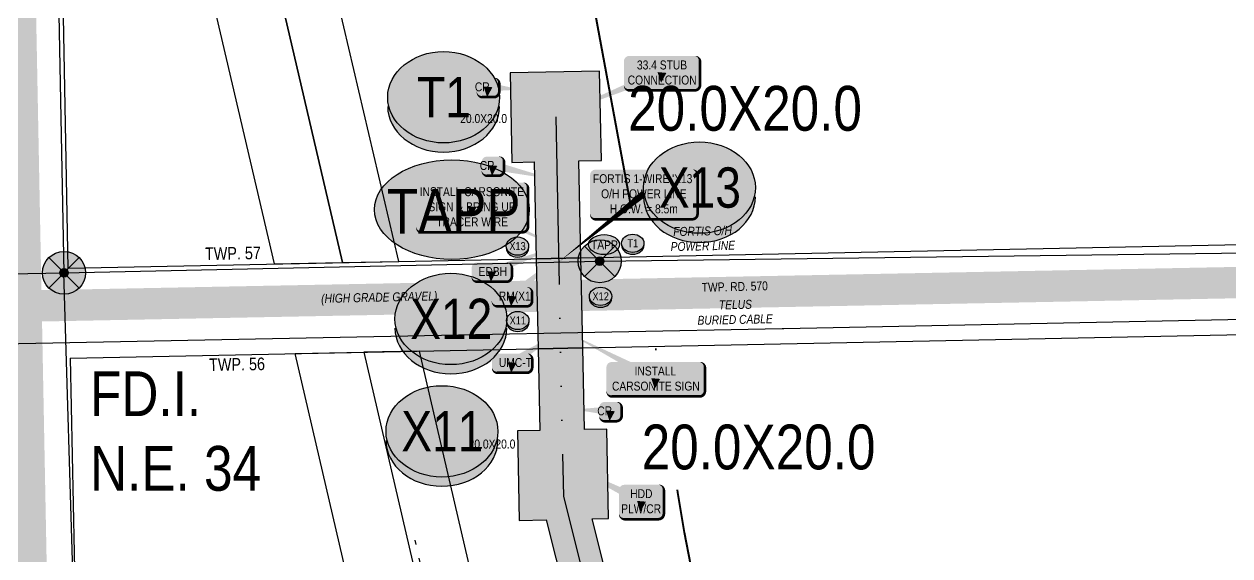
# Model space of a CAD drawing. Extents: x 88833 to 97610, y 5963373 to 5974710.
# Drawn here: x 90643 to 90912.3, y 5969816.1 to 5969934.9 of the extents above; entities that cross this region are included whole.
import ezdxf
from ezdxf.enums import TextEntityAlignment as Align

# ---------------------------------------------------------------- set-up
doc = ezdxf.new("R2010")
doc.units = 0
doc.header["$LTSCALE"] = 5
doc.header["$PDSIZE"] = 5
for name, pattern in [('COOP2', [10, 5, -1, 0, -1, 0, -1, 0, -1, 0, -1]), ('DASHDOT', [25.4, 12.7, -6.35, 0, -6.35]), ('UG_PIPE', [1.875, 1.25, -0.625])]:
    doc.linetypes.add(name, pattern=pattern)
doc.layers.get('Defpoints').update_dxf_attribs({"color": 9})
for name, color, linetype in [('AS-PIPE-UG', 44, 'UG_PIPE'), ('AS-POWER', 104, 'foc-POWER'), ('AS-POWER-EXISTING-PP', 72, 'Continuous'), ('AS-POWER-EXISTING-PP-1000', 72, 'Continuous'), ('AS-POWER-T-1000', 104, 'Continuous'), ('AS-ROADS', 254, 'Continuous'), ('AS-TELEPHONE', 224, 'foc-TEL'), ('AS-TELEPHONE-T-1000', 224, 'Continuous'), ('CG-NOTES', 7, 'Continuous'), ('CG-NOTES-1000', 7, 'Continuous'), ('D-TXT-1000', 6, 'Continuous'), ('F-RW', 190, 'Continuous'), ('L-MON', 1, 'Continuous'), ('L-ROAD-T-1000', 7, 'Continuous'), ('L-SEC', 7, 'Continuous'), ('P-APEX RECON PAY ITEMS-1000', 240, 'Continuous'), ('P-APEX RECON-10m BUFFER', 51, 'COOP2'), ('P-APEX RECON-URBAN', 30, 'COOP2'), ('P-APEX RECON-WORK AREA', 104, 'Continuous'), ('P-CROSSINGS', 250, 'Continuous'), ('P-CROSSINGS-1000', 250, 'Continuous')]:
    doc.layers.add(name, color=color, linetype=linetype)
for name, color, linetype, lineweight in [('AS-RECON EXISTING', 151, 'DASHDOT', 40), ('F-RW-T', 190, 'Continuous', 9), ('P-APEX RECON-TWS-T', 104, 'Continuous', 9), ('P-APEX RECON-TWS-T-1000', 104, 'Continuous', 9), ('T-TEXT-1000', 48, 'Continuous', 18)]:
    doc.layers.add(name, color=color, linetype=linetype, lineweight=lineweight)
doc.layers.add('P-APEX RECON-TO BE DRILLED-H', color=7, linetype='Continuous', true_color=0xffafe1)
doc.styles.add('100L', font='ARIALN.TTF', dxfattribs={"height": 10})
doc.styles.add('175L', font='ARIALN.TTF', dxfattribs={"height": 2})
doc.styles.add('80', font='ARIALN.TTF', dxfattribs={"height": 10})
doc.styles.add('80CG', font='ARIALN.TTF', dxfattribs={"height": 10})
doc.styles.add('80L', font='ARIALN.TTF', dxfattribs={"height": 10})
doc.styles.add('80LS', font='ARIALNI.TTF', dxfattribs={"height": 10})
doc.styles.add('Crossing', font='ARIALN.TTF', dxfattribs={"height": 10})
doc.styles.add('foc-LtypeFont', font='ARIALN.TTF', dxfattribs={"height": 7.349999999999999})
doc.linetypes.add('foc-POWER', pattern='A,6,-1,["P",foc-LtypeFont,S=0.2,R=0,X=-0.625,Y=-0.75],-1.239999999999999,4', length=12.24)
doc.linetypes.add('foc-TEL', pattern='A,2,-1,["T",foc-LtypeFont,S=0.2,R=0,X=-0.425,Y=-0.75],-1.239999999999999,8', length=12.24)
doc.dimstyles.new('Compass 5 000', dxfattribs={"dimscale": 5, "dimtxt": 9, "dimasz": 2, "dimexe": 0.2, "dimexo": 0.0625, "dimgap": 0.5, "dimtad": 0, "dimtih": 1, "dimtoh": 1, "dimzin": 0, "dimdsep": 46, "dimtxsty": '80CG', "dimcen": 0.1, "dimse1": 1, "dimse2": 1, "dimclrd": 256, "dimclrt": 256, "dimaunit": 1, "dimadec": 4, "dimazin": 0, "dimtfac": 0.06, "dimtofl": 0, "dimtmove": 0, "dimatfit": 1, "dimfxl": 0.2, "dimtolj": 1, "dimtzin": 0, "dimlwd": -1, "dimarcsym": 0})

# ---------------------------------------------------------------- blocks, each defined once
blk = doc.blocks.new('*D511')
at = {"layer": 'Defpoints', "color": 0, "transparency": 16777216}
for p in [(90697.43560971762, 5969953.186720018), (90706.11876039323, 5969915.820513055), (90691.48911580443, 5969912.420879573)]:
    blk.add_point(p, dxfattribs=at)
at = {"layer": 'F-RW-T', "transparency": 16777216}
for p, q in [((90707.17607315886, 5969955.450206697), (90743.89847585466, 5969963.983750283)), ((90673.06550168735, 5969947.523599857), (90663.32503824588, 5969945.260113178))]:
    blk.add_line(p, q, dxfattribs=at)
for points in [[(90706.798825379, 5969957.073617271), (90707.55332093872, 5969953.826796124), (90697.43560971762, 5969953.186720018)], [(90672.68825390749, 5969949.147010431), (90673.44274946721, 5969945.900189283), (90682.80596512882, 5969949.787086536)]]:
    blk.add_solid(points, dxfattribs=at)
at = {"layer": 'F-RW-T', "transparency": 16777216, "insert": (90787.32958090259, 5969963.983750284), "char_height": 10, "attachment_point": 5, "style": '80CG', "bg_fill": 3, "box_fill_scale": 1.1, "bg_fill_color": 256, "bg_fill_true_color": 13158600, "bg_fill_transparency": 0}
blk.add_mtext('\\A1;BENCH CREEK\\P15.00 P/L R/W\\PPLAN 912 2517', dxfattribs=at)
blk = doc.blocks.new('POWERPOLE')
h = blk.add_hatch(color=255)
edge = h.paths.add_edge_path()
edge.add_arc((0, 0), 0.9600000000000002, 0, 360)
at = {"linetype": 'Continuous'}
for p, q in [((0.678822509938982, -0.678822509938982), (-0.678822509938982, 0.678822509938982)), ((-0.678822509938982, -0.678822509938982), (0.678822509938982, 0.678822509938982))]:
    blk.add_line(p, q, dxfattribs=at)
blk.add_circle((0, 0), 0.9600000000000002, dxfattribs=at)
blk = doc.blocks.new('*U598')
at = {"true_color": 0xffffa8}
h = blk.add_hatch(color=51, dxfattribs=at)
edge = h.paths.add_edge_path()
edge.add_line((-6.499999999999975, -11.5), (6.499999999999975, -11.5))
edge.add_arc((6.499999999999982, -5.499999999999993), 6.000000000000007, 269.9999999999999, 359.9999999999999)
edge.add_line((12.49999999999999, -5.5), (12.49999999999999, 4))
edge.add_arc((6.499999999999982, 3.999999999999993), 6.000000000000007, 6.361109362927026e-14, 90.00000000000007)
edge.add_line((6.499999999999975, 10), (-6.499999999999975, 10))
edge.add_arc((-6.499999999999982, 3.999999999999993), 6.000000000000007, 89.99999999999993, 179.9999999999999)
edge.add_line((-12.49999999999999, 4), (-12.49999999999999, -5.5))
edge.add_arc((-6.499999999999982, -5.499999999999993), 6.000000000000007, 180, 270.0000000000001)
at = {"color": 240, "flags": 128}
blk.add_lwpolyline([(-6.499999999999975, -11.5, 3, 3, 0), (6.499999999999975, -11.5, 3, 3, 0.4142135623730951), (12.49999999999999, -5.5, 3, 3, 0), (12.49999999999999, 4, 3, 0, 0.4142135623730951), (6.499999999999975, 10, 0, 0, 0), (-6.499999999999975, 10, 0, 0, 0.4142135623730951), (-12.49999999999999, 4, 0, 0, 0), (-12.49999999999999, -5.5, 0, 3, 0.4142135623730951)], format="xyseb", close=True, dxfattribs=at)
for points in [[(-0.9975861934179426, -11.43768851242966, 0, 10, 0), (0, 0, 5, 5, 0)], [(35.71326005145442, -3.062528323267007, 0, 9.999999999999998, 0), (0, 0, 4.999999999999999, 4.999999999999999, 0)]]:
    blk.add_lwpolyline(points, format="xyseb", dxfattribs=at)
at = {"color": 4, "style": '80'}
blk.add_attdef('OTHER_001', (-14.69645293315144, -5.003410641200546), '', height=10, dxfattribs=at)
blk = doc.blocks.new('*U599')
at = {"true_color": 0xffffa8}
h = blk.add_hatch(color=51, dxfattribs=at)
edge = h.paths.add_edge_path()
edge.add_line((-36.49999999999997, -20), (36.49999999999997, -20))
edge.add_arc((36.49999999999999, -13.99999999999999), 6.000000000000011, 269.9999999999998, 359.9999999999999)
edge.add_line((42.49999999999999, -14), (42.49999999999999, 12.5))
edge.add_arc((36.49999999999999, 12.49999999999999), 6.000000000000007, 1.017777498068324e-13, 90.00000000000014)
edge.add_line((36.49999999999997, 18.5), (-36.49999999999997, 18.5))
edge.add_arc((-36.49999999999999, 12.49999999999999), 6.000000000000011, 89.99999999999987, 179.9999999999999)
edge.add_line((-42.49999999999999, 12.5), (-42.49999999999999, -14))
edge.add_arc((-36.49999999999999, -13.99999999999999), 6.000000000000007, 180.0000000000001, 270.0000000000001)
at = {"color": 240, "flags": 128}
blk.add_lwpolyline([(-36.49999999999997, -20, 3, 3, 0), (36.49999999999997, -20, 3, 3, 0.4142135623730951), (42.49999999999999, -14, 3, 3, 0), (42.49999999999999, 12.5, 3, 0, 0.4142135623730951), (36.49999999999997, 18.5, 0, 0, 0), (-36.49999999999997, 18.5, 0, 0, 0.4142135623730951), (-42.49999999999999, 12.5, 0, 0, 0), (-42.49999999999999, -14, 0, 3, 0.4142135623730951)], format="xyseb", close=True, dxfattribs=at)
for points in [[(-118.3270135156918, -48.30464792196773, 0, 9.999999999999993, 0), (0, 0, 4.999999999999996, 4.999999999999996, 0)], [(-0.9975861934179426, -11.43768851242966, 0, 10, 0), (0, 0, 5, 5, 0)]]:
    blk.add_lwpolyline(points, format="xyseb", dxfattribs=at)
at = {"color": 4, "style": '80'}
blk.add_attdef('OTHER_001', (-14.69645293315144, -5.003410641200546), '', height=10, dxfattribs=at)
blk = doc.blocks.new('*U1303')
at = {"true_color": 0xffffa8}
h = blk.add_hatch(color=51, dxfattribs=at)
edge = h.paths.add_edge_path()
edge.add_line((-56.49999999999997, -28.5), (56.49999999999997, -28.5))
edge.add_arc((56.49999999999999, -22.49999999999999), 6.000000000000011, 269.9999999999998, 359.9999999999999)
edge.add_line((62.49999999999999, -22.5), (62.49999999999999, 21))
edge.add_arc((56.49999999999999, 20.99999999999999), 6.000000000000007, 1.017777498068324e-13, 90.00000000000014)
edge.add_line((56.49999999999997, 27), (-56.49999999999997, 27))
edge.add_arc((-56.49999999999999, 20.99999999999999), 6.000000000000011, 89.99999999999987, 179.9999999999999)
edge.add_line((-62.49999999999999, 21), (-62.49999999999999, -22.5))
edge.add_arc((-56.49999999999999, -22.49999999999999), 6.000000000000007, 180.0000000000001, 270.0000000000001)
at = {"color": 240, "flags": 128}
blk.add_lwpolyline([(-56.49999999999997, -28.5, 3, 3, 0), (56.49999999999997, -28.5, 3, 3, 0.4142135623730951), (62.49999999999999, -22.5, 3, 3, 0), (62.49999999999999, 21, 3, 0, 0.4142135623730951), (56.49999999999997, 27, 0, 0, 0), (-56.49999999999997, 27, 0, 0, 0.4142135623730951), (-62.49999999999999, 21, 0, 0, 0), (-62.49999999999999, -22.5, 0, 3, 0.4142135623730951)], format="xyseb", close=True, dxfattribs=at)
for points in [[(-0.9975861934179426, -11.43768851242966, 0, 10, 0), (0, 0, 5, 5, 0)], [(95.1626108020478, -44.26044374343831, 0, 9.999999999999995, 0), (0, 0, 4.999999999999997, 4.999999999999997, 0)]]:
    blk.add_lwpolyline(points, format="xyseb", dxfattribs=at)
at = {"color": 4, "style": '80'}
blk.add_attdef('OTHER_001', (-14.69645293315144, -5.003410641200546), '', height=10, dxfattribs=at)
blk = doc.blocks.new('TAPP_Access_Point')
h = blk.add_hatch(color=255)
h.dxf.hatch_style = 1
edge = h.paths.add_edge_path()
edge.add_ellipse((-0.3951519758265931, 0.3492528635715644), major_axis=(-17.30533953341364, 0), ratio=0.6432188296777427, start_angle=0, end_angle=360)
at = {"color": 170}
blk.add_ellipse((-0.3951519758265931, 0.3492528635715644), major_axis=(-17.30533953341364, 0), ratio=0.6432188296777427, dxfattribs=at)
at = {"color": 170, "style": '175L'}
blk.add_text('TAPP', height=10, dxfattribs=at).set_placement((0, 0), align=Align.MIDDLE_CENTER)
blk = doc.blocks.new('*U601')
at = {"true_color": 0xffffa8}
h = blk.add_hatch(color=51, dxfattribs=at)
edge = h.paths.add_edge_path()
edge.add_line((-48.99999999999997, -20), (48.99999999999997, -20))
edge.add_arc((48.99999999999999, -13.99999999999999), 6.000000000000011, 269.9999999999998, 359.9999999999999)
edge.add_line((54.99999999999999, -14), (54.99999999999999, 12.5))
edge.add_arc((48.99999999999999, 12.49999999999999), 6.000000000000007, 1.017777498068324e-13, 90.00000000000014)
edge.add_line((48.99999999999997, 18.5), (-48.99999999999997, 18.5))
edge.add_arc((-48.99999999999999, 12.49999999999999), 6.000000000000011, 89.99999999999987, 179.9999999999999)
edge.add_line((-54.99999999999999, 12.5), (-54.99999999999999, -14))
edge.add_arc((-48.99999999999999, -13.99999999999999), 6.000000000000007, 180.0000000000001, 270.0000000000001)
at = {"color": 240, "flags": 128}
for points in [[(-97.65573769576551, 50.89962904979193, 0, 9.999999999999993, 0), (0, 0, 4.999999999999996, 4.999999999999996, 0)], [(-0.9975861934179426, -11.43768851242966, 0, 10, 0), (0, 0, 5, 5, 0)]]:
    blk.add_lwpolyline(points, format="xyseb", dxfattribs=at)
blk.add_lwpolyline([(-48.99999999999997, -20, 3, 3, 0), (48.99999999999997, -20, 3, 3, 0.4142135623730951), (54.99999999999999, -14, 3, 3, 0), (54.99999999999999, 12.5, 3, 0, 0.4142135623730951), (48.99999999999997, 18.5, 0, 0, 0), (-48.99999999999997, 18.5, 0, 0, 0.4142135623730951), (-54.99999999999999, 12.5, 0, 0, 0), (-54.99999999999999, -14, 0, 3, 0.4142135623730951)], format="xyseb", close=True, dxfattribs=at)
at = {"color": 4, "style": '80'}
blk.add_attdef('OTHER_001', (-14.69645293315144, -5.003410641200546), '', height=10, dxfattribs=at)
blk = doc.blocks.new('*U602')
at = {"true_color": 0xffffa8}
h = blk.add_hatch(color=51, dxfattribs=at)
edge = h.paths.add_edge_path()
edge.add_line((-16.49999999999997, -11.5), (16.49999999999997, -11.5))
edge.add_arc((16.49999999999998, -5.499999999999993), 6.000000000000007, 269.9999999999999, 359.9999999999999)
edge.add_line((22.49999999999999, -5.5), (22.49999999999999, 4))
edge.add_arc((16.49999999999998, 3.999999999999993), 6.000000000000007, 6.361109362927026e-14, 90.00000000000007)
edge.add_line((16.49999999999997, 10), (-16.49999999999997, 10))
edge.add_arc((-16.49999999999998, 3.999999999999993), 6.000000000000007, 89.99999999999993, 179.9999999999999)
edge.add_line((-22.49999999999999, 4), (-22.49999999999999, -5.5))
edge.add_arc((-16.49999999999998, -5.499999999999993), 6.000000000000007, 180, 270.0000000000001)
at = {"color": 240, "flags": 128}
for points in [[(53.16651356949549, 33.52989710807322, 0, 9.999999999999996, 0), (0, 0, 4.999999999999998, 4.999999999999998, 0)], [(-0.9975861934179426, -11.43768851242966, 0, 10, 0), (0, 0, 5, 5, 0)]]:
    blk.add_lwpolyline(points, format="xyseb", dxfattribs=at)
blk.add_lwpolyline([(-16.49999999999997, -11.5, 3, 3, 0), (16.49999999999997, -11.5, 3, 3, 0.4142135623730951), (22.49999999999999, -5.5, 3, 3, 0), (22.49999999999999, 4, 3, 0, 0.4142135623730951), (16.49999999999997, 10, 0, 0, 0), (-16.49999999999997, 10, 0, 0, 0.4142135623730951), (-22.49999999999999, 4, 0, 0, 0), (-22.49999999999999, -5.5, 0, 3, 0.4142135623730951)], format="xyseb", close=True, dxfattribs=at)
at = {"color": 4, "style": '80'}
blk.add_attdef('OTHER_001', (-14.69645293315144, -5.003410641200546), '', height=10, dxfattribs=at)
blk = doc.blocks.new('*U603')
at = {"true_color": 0xffffa8}
h = blk.add_hatch(color=51, dxfattribs=at)
edge = h.paths.add_edge_path()
edge.add_line((-16.49999999999997, -11.5), (16.49999999999997, -11.5))
edge.add_arc((16.49999999999998, -5.499999999999993), 6.000000000000007, 269.9999999999999, 359.9999999999999)
edge.add_line((22.49999999999999, -5.5), (22.49999999999999, 4))
edge.add_arc((16.49999999999998, 3.999999999999993), 6.000000000000007, 6.361109362927026e-14, 90.00000000000007)
edge.add_line((16.49999999999997, 10), (-16.49999999999997, 10))
edge.add_arc((-16.49999999999998, 3.999999999999993), 6.000000000000007, 89.99999999999993, 179.9999999999999)
edge.add_line((-22.49999999999999, 4), (-22.49999999999999, -5.5))
edge.add_arc((-16.49999999999998, -5.499999999999993), 6.000000000000007, 180, 270.0000000000001)
at = {"color": 240, "flags": 128}
for points in [[(51.92072515273465, 44.41530028387646, 0, 9.999999999999996, 0), (0, 0, 4.999999999999998, 4.999999999999998, 0)], [(-0.9975861934179426, -11.43768851242966, 0, 10, 0), (0, 0, 5, 5, 0)]]:
    blk.add_lwpolyline(points, format="xyseb", dxfattribs=at)
blk.add_lwpolyline([(-16.49999999999997, -11.5, 3, 3, 0), (16.49999999999997, -11.5, 3, 3, 0.4142135623730951), (22.49999999999999, -5.5, 3, 3, 0), (22.49999999999999, 4, 3, 0, 0.4142135623730951), (16.49999999999997, 10, 0, 0, 0), (-16.49999999999997, 10, 0, 0, 0.4142135623730951), (-22.49999999999999, 4, 0, 0, 0), (-22.49999999999999, -5.5, 0, 3, 0.4142135623730951)], format="xyseb", close=True, dxfattribs=at)
at = {"color": 4, "style": '80'}
blk.add_attdef('OTHER_001', (-14.69645293315144, -5.003410641200546), '', height=10, dxfattribs=at)
blk = doc.blocks.new('*U604')
at = {"true_color": 0xffffa8}
h = blk.add_hatch(color=51, dxfattribs=at)
edge = h.paths.add_edge_path()
edge.add_line((-18.99999999999997, -20), (18.99999999999997, -20))
edge.add_arc((18.99999999999998, -13.99999999999999), 6.000000000000007, 269.9999999999999, 359.9999999999999)
edge.add_line((24.99999999999999, -14), (24.99999999999999, 12.5))
edge.add_arc((18.99999999999998, 12.49999999999999), 6.000000000000007, 6.785183320455494e-14, 90.00000000000007)
edge.add_line((18.99999999999997, 18.5), (-18.99999999999997, 18.5))
edge.add_arc((-18.99999999999998, 12.49999999999999), 6.000000000000007, 89.99999999999993, 179.9999999999999)
edge.add_line((-24.99999999999999, 12.5), (-24.99999999999999, -14))
edge.add_arc((-18.99999999999998, -13.99999999999999), 6.000000000000007, 180, 270.0000000000001)
at = {"color": 240, "flags": 128}
for points in [[(-88.14330898963816, 44.05440955611378, 0, 10, 0), (0, 0, 5, 5, 0)], [(-0.9975861934179426, -11.43768851242966, 0, 10, 0), (0, 0, 5, 5, 0)]]:
    blk.add_lwpolyline(points, format="xyseb", dxfattribs=at)
blk.add_lwpolyline([(-18.99999999999997, -20, 3, 3, 0), (18.99999999999997, -20, 3, 3, 0.4142135623730951), (24.99999999999999, -14, 3, 3, 0), (24.99999999999999, 12.5, 3, 0, 0.4142135623730951), (18.99999999999997, 18.5, 0, 0, 0), (-18.99999999999997, 18.5, 0, 0, 0.4142135623730951), (-24.99999999999999, 12.5, 0, 0, 0), (-24.99999999999999, -14, 0, 3, 0.4142135623730951)], format="xyseb", close=True, dxfattribs=at)
at = {"color": 4, "style": '80'}
blk.add_attdef('OTHER_001', (-14.69645293315144, -5.003410641200546), '', height=10, dxfattribs=at)
blk = doc.blocks.new('xing2')
h = blk.add_hatch(color=50)
h.dxf.hatch_style = 1
edge = h.paths.add_edge_path()
edge.add_ellipse((0, 0), major_axis=(-12.5, 0), ratio=0.8162973455633619, start_angle=0, end_angle=360)
h = blk.add_hatch(color=250)
h.dxf.hatch_style = 1
edge = h.paths.add_edge_path()
edge.add_ellipse((0, -2.047489049626165), major_axis=(-12.5, 0), ratio=0.8162973455633619, start_angle=0, end_angle=180)
edge.add_line((12.5, -2.047489049626165), (12.5, 0))
edge.add_ellipse((0, 0), major_axis=(-12.5, 0), ratio=0.8162973455633619, start_angle=0, end_angle=180, ccw=False)
edge.add_line((-12.5, 0), (-12.5, -2.047489049626165))
at = {"color": 250}
blk.add_ellipse((0, 0), major_axis=(-12.5, 0), ratio=0.8162973455633619, dxfattribs=at)
blk.add_ellipse((0, -2.047489049626165), major_axis=(-12.5, 0), ratio=0.8162973455633619, start_param=0, end_param=3.141592653589793, dxfattribs=at)
at = {"color": 250, "style": 'Crossing'}
blk.add_attdef('CROSSING', text='', height=9, dxfattribs=at).set_placement((0.08916442567715421, 0.0199513138486509), align=Align.MIDDLE_CENTER)
at = {"color": 250, "style": 'Crossing', "flags": 1}
for tag, p in [('OWNER', (0.08916442567715421, -12.49201765665748)), ('DESCRIPTION', (0.08916442567715421, -25.770021277247)), ('LOCATION', (0.08916442567715421, -39.30337514164421)), ('DWG_REF', (0.08916442567715421, -52.83672900604233))]:
    blk.add_attdef(tag, text='', height=9, dxfattribs=at).set_placement(p, align=Align.MIDDLE_CENTER)
blk = doc.blocks.new('*U1110')
h = blk.add_hatch(color=255)
edge = h.paths.add_edge_path()
edge.add_line((-53.99999999999999, -28.5), (53.99999999999999, -28.5))
edge.add_arc((53.99999999999999, -22.5), 6, 270, 360)
edge.add_line((59.99999999999999, -22.5), (59.99999999999999, 21))
edge.add_arc((53.99999999999999, 21), 6, 0, 90)
edge.add_line((53.99999999999999, 27), (-53.99999999999999, 27))
edge.add_arc((-53.99999999999999, 21), 6, 90, 180)
edge.add_line((-59.99999999999999, 21), (-59.99999999999999, -22.5))
edge.add_arc((-53.99999999999999, -22.5), 6, 180, 270)
at = {"color": 104, "flags": 128}
blk.add_lwpolyline([(-53.99999999999999, -28.5, 3, 3, 0), (53.99999999999999, -28.5, 3, 3, 0.414213562373095), (59.99999999999999, -22.5, 3, 3, 0), (59.99999999999999, 21, 3, 0, 0.414213562373095), (53.99999999999999, 27, 0, 0, 0), (-53.99999999999999, 27, 0, 0, 0.414213562373095), (-59.99999999999999, 21, 0, 0, 0), (-59.99999999999999, -22.5, 0, 3, 0.414213562373095)], format="xyseb", close=True, dxfattribs=at)
blk.add_lwpolyline([(-94.89532410881122, -76.08079677475484, 0, 7.499999999999997, 0), (-3.398394867633905e-15, 0, 0, 0, 0)], format="xyseb", dxfattribs=at)
at = {"color": 104, "style": '80'}
blk.add_attdef('ENTER_TEXT_001', (-26.84515688949523, -4.918144611186903), '', height=10, dxfattribs=at)
blk = doc.blocks.new('Well_proximity')
h = blk.add_hatch(color=191)
h.dxf.hatch_style = 1
edge = h.paths.add_edge_path()
edge.add_ellipse((0, 0), major_axis=(-12.5, 0), ratio=0.8162973455633618, start_angle=0, end_angle=360)
h = blk.add_hatch(color=250)
h.dxf.hatch_style = 1
edge = h.paths.add_edge_path()
edge.add_ellipse((0, -2.047489049626165), major_axis=(-12.5, 0), ratio=0.8162973455633618, start_angle=0, end_angle=180)
edge.add_line((12.5, -2.047489049626165), (12.5, 0))
edge.add_ellipse((0, 0), major_axis=(-12.5, 0), ratio=0.8162973455633618, start_angle=0, end_angle=180, ccw=False)
edge.add_line((-12.5, 0), (-12.5, -2.047489049626165))
at = {"color": 250}
blk.add_ellipse((0, 0), major_axis=(-12.5, 0), ratio=0.8162973455633618, dxfattribs=at)
blk.add_ellipse((0, -2.047489049626165), major_axis=(-12.5, 0), ratio=0.8162973455633618, start_param=0, end_param=3.141592653589793, dxfattribs=at)
at = {"color": 250, "style": '80L'}
blk.add_attdef('CROSSING', text='', height=9, dxfattribs=at).set_placement((0.0891644256771542, 0.0199513138486509), align=Align.MIDDLE_CENTER)
blk = doc.blocks.new('*U1154')
at = {"true_color": 0xffffa8}
h = blk.add_hatch(color=51, dxfattribs=at)
edge = h.paths.add_edge_path()
edge.add_line((-6.499999999999975, -11.5), (6.499999999999975, -11.5))
edge.add_arc((6.499999999999982, -5.499999999999993), 6.000000000000007, 269.9999999999999, 359.9999999999999)
edge.add_line((12.49999999999999, -5.5), (12.49999999999999, 4))
edge.add_arc((6.499999999999982, 3.999999999999993), 6.000000000000007, 6.361109362927026e-14, 90.00000000000007)
edge.add_line((6.499999999999975, 10), (-6.499999999999975, 10))
edge.add_arc((-6.499999999999982, 3.999999999999993), 6.000000000000007, 89.99999999999993, 179.9999999999999)
edge.add_line((-12.49999999999999, 4), (-12.49999999999999, -5.5))
edge.add_arc((-6.499999999999982, -5.499999999999993), 6.000000000000007, 180, 270.0000000000001)
at = {"color": 240, "flags": 128}
for points in [[(-40.27551229939231, 1.52413701554565, 0, 9.999999999999998, 0), (0, 0, 4.999999999999999, 4.999999999999999, 0)], [(-0.9975861934179426, -11.43768851242966, 0, 10, 0), (0, 0, 5, 5, 0)]]:
    blk.add_lwpolyline(points, format="xyseb", dxfattribs=at)
blk.add_lwpolyline([(-6.499999999999975, -11.5, 3, 3, 0), (6.499999999999975, -11.5, 3, 3, 0.4142135623730951), (12.49999999999999, -5.5, 3, 3, 0), (12.49999999999999, 4, 3, 0, 0.4142135623730951), (6.499999999999975, 10, 0, 0, 0), (-6.499999999999975, 10, 0, 0, 0.4142135623730951), (-12.49999999999999, 4, 0, 0, 0), (-12.49999999999999, -5.5, 0, 3, 0.4142135623730951)], format="xyseb", close=True, dxfattribs=at)
at = {"color": 4, "style": '80'}
blk.add_attdef('OTHER_001', (-14.69645293315144, -5.003410641200546), '', height=10, dxfattribs=at)
blk = doc.blocks.new('*U1244')
at = {"true_color": 0xffffa8}
h = blk.add_hatch(color=51, dxfattribs=at)
edge = h.paths.add_edge_path()
edge.add_line((-6.499999999999975, -11.5), (6.499999999999975, -11.5))
edge.add_arc((6.499999999999982, -5.499999999999993), 6.000000000000007, 269.9999999999999, 359.9999999999999)
edge.add_line((12.49999999999999, -5.5), (12.49999999999999, 4))
edge.add_arc((6.499999999999982, 3.999999999999993), 6.000000000000007, 6.361109362927026e-14, 90.00000000000007)
edge.add_line((6.499999999999975, 10), (-6.499999999999975, 10))
edge.add_arc((-6.499999999999982, 3.999999999999993), 6.000000000000007, 89.99999999999993, 179.9999999999999)
edge.add_line((-12.49999999999999, 4), (-12.49999999999999, -5.5))
edge.add_arc((-6.499999999999982, -5.499999999999993), 6.000000000000007, 180, 270.0000000000001)
at = {"color": 240, "flags": 128}
blk.add_lwpolyline([(-6.499999999999975, -11.5, 3, 3, 0), (6.499999999999975, -11.5, 3, 3, 0.4142135623730951), (12.49999999999999, -5.5, 3, 3, 0), (12.49999999999999, 4, 3, 0, 0.4142135623730951), (6.499999999999975, 10, 0, 0, 0), (-6.499999999999975, 10, 0, 0, 0.4142135623730951), (-12.49999999999999, 4, 0, 0, 0), (-12.49999999999999, -5.5, 0, 3, 0.4142135623730951)], format="xyseb", close=True, dxfattribs=at)
for points in [[(-0.9975861934179426, -11.43768851242966, 0, 10, 0), (0, 0, 5, 5, 0)], [(66.52910972866073, -15.33818336586327, 0, 9.999999999999996, 0), (0, 0, 4.999999999999998, 4.999999999999998, 0)]]:
    blk.add_lwpolyline(points, format="xyseb", dxfattribs=at)
at = {"color": 4, "style": '80'}
blk.add_attdef('OTHER_001', (-14.69645293315144, -5.003410641200546), '', height=10, dxfattribs=at)
blk = doc.blocks.new('*U600')
at = {"true_color": 0xffffa8}
h = blk.add_hatch(color=51, dxfattribs=at)
edge = h.paths.add_edge_path()
edge.add_line((-16.49999999999997, -11.5), (16.49999999999997, -11.5))
edge.add_arc((16.49999999999998, -5.499999999999989), 6.000000000000011, 269.9999999999999, 359.9999999999999)
edge.add_line((22.49999999999999, -5.5), (22.49999999999999, 4))
edge.add_arc((16.49999999999998, 3.99999999999999), 6.000000000000011, 9.753701023154767e-14, 90.0000000000001)
edge.add_line((16.49999999999997, 10), (-16.49999999999997, 10))
edge.add_arc((-16.49999999999998, 3.99999999999999), 6.000000000000011, 89.9999999999999, 179.9999999999999)
edge.add_line((-22.49999999999999, 4), (-22.49999999999999, -5.5))
edge.add_arc((-16.49999999999998, -5.499999999999989), 6.000000000000011, 180.0000000000001, 270.0000000000001)
at = {"color": 240, "flags": 128}
for points in [[(73.18377681024339, 28.00360563570541, 0, 9.999999999999993, 0), (0, 0, 4.999999999999996, 4.999999999999996, 0)], [(-0.9975861934179426, -11.43768851242966, 0, 10, 0), (0, 0, 5, 5, 0)]]:
    blk.add_lwpolyline(points, format="xyseb", dxfattribs=at)
blk.add_lwpolyline([(-16.49999999999997, -11.5, 3, 3, 0), (16.49999999999997, -11.5, 3, 3, 0.4142135623730951), (22.49999999999999, -5.5, 3, 3, 0), (22.49999999999999, 4, 3, 0, 0.4142135623730951), (16.49999999999997, 10, 0, 0, 0), (-16.49999999999997, 10, 0, 0, 0.4142135623730951), (-22.49999999999999, 4, 0, 0, 0), (-22.49999999999999, -5.5, 0, 3, 0.4142135623730951)], format="xyseb", close=True, dxfattribs=at)
at = {"color": 4, "style": '80'}
blk.add_attdef('OTHER_001', (-14.69645293315144, -5.003410641200546), '', height=10, dxfattribs=at)

msp = doc.modelspace()

# ---------------------------------------------------------------- hatches: boundary and pattern name
at = {"layer": 'P-APEX RECON-10m BUFFER', "transparency": 33554687}
h = msp.add_hatch(color=256, dxfattribs=at)
h.dxf.hatch_style = 1
h.paths.add_polyline_path([(90767.3615320716, 5969882.706473768), (90766.92142331589, 5969904.320162039), (90771.91641041897, 5969904.421872471), (90771.50956869328, 5969924.401820871), (90751.52962028142, 5969923.994979156), (90751.93646200711, 5969904.015030744), (90756.9314491102, 5969904.116741177), (90757.3715104829, 5969882.505379871)])
h = msp.add_hatch(color=256, dxfattribs=at)
h.dxf.hatch_style = 1
h.paths.add_polyline_path([(90757.3715104829, 5969882.505379871), (90757.78079327021, 5969862.405551224), (90767.77081485876, 5969862.60664512), (90767.3615320716, 5969882.706473768)])
h = msp.add_hatch(color=256, dxfattribs=at)
h.dxf.hatch_style = 1
h.paths.add_polyline_path([(90656.21785888009, 5969716.558235678), (90680.91603849379, 5969717.068591891), (90681.01941720163, 5969712.065682406), (90682.79759443244, 5969712.102426147), (90666.82796612562, 5969696.935808687), (90656.62560429992, 5969696.74349358), (90656.7283902539, 5969691.748521041), (90668.86175440425, 5969691.977235653), (90690.21385337363, 5969712.255673636), (90701.0151486764, 5969712.47886855), (90700.91176996873, 5969717.481778033), (90706.10754490139, 5969717.589142058), (90707.93751099499, 5969709.736467214), (90727.41561041886, 5969714.27559079), (90726.27992681459, 5969719.148989319), (90766.13753555658, 5969728.437298593), (90766.1703476652, 5969725.653324026), (90786.16895869651, 5969725.889028979), (90786.12209738749, 5969729.865021306), (91186.22257563869, 5969691.009583746), (91241.95151338716, 5969690.15629466), (91241.87502616187, 5969685.160857653), (91261.85677418334, 5969684.854908762), (91261.93326140862, 5969689.850345768), (91289.55627818863, 5969689.427398204), (91289.47979096333, 5969684.431961197), (91309.4615389848, 5969684.126012296), (91309.5380262101, 5969689.121449303), (91461.40819236034, 5969686.796101665), (91461.22180506968, 5969696.792171785), (91452.24816484925, 5969696.929570944), (91451.33410027256, 5969860.611967736), (91453.4087892331, 5969871.007418826), (91453.22338823299, 5969876.404446011), (91448.22787307136, 5969876.303888911), (91448.39578388676, 5969871.416001383), (91446.33532012005, 5969861.091827148), (91447.25163718653, 5969697.006074869), (91309.69100066066, 5969699.112323314), (91309.76748788591, 5969704.107760318), (91289.78573986444, 5969704.413709219), (91289.7092526392, 5969699.418272215), (91262.08623585918, 5969699.841219779), (91262.16272308445, 5969704.836656784), (91242.18097506315, 5969705.142605674), (91242.10448783789, 5969700.14716867), (91186.78290567709, 5969700.994220565), (90786.00364086161, 5969739.915577929), (90785.93325374258, 5969745.887640011), (90780.92962379601, 5969745.828666897), (90780.5018844009, 5969782.120622759), (90769.85356131567, 5969824.401593502), (90773.54429316071, 5969824.476746034), (90773.13745143484, 5969844.456694446), (90768.1424643321, 5969844.354984014), (90767.77081485876, 5969862.60664512), (90757.78079327021, 5969862.405551224), (90758.15249012609, 5969844.151563152), (90753.15750302332, 5969844.04985272), (90753.56434474903, 5969824.069904308), (90759.60207805775, 5969824.192847661), (90770.52442979271, 5969780.823799741), (90770.93827265796, 5969745.71090816), (90765.93464271145, 5969745.651935057), (90766.01694439392, 5969738.668970528), (90724.0121704475, 5969728.880291685), (90722.87648684329, 5969733.753690213), (90703.39838741942, 5969729.214566638), (90703.78969012358, 5969727.535424652), (90700.70534124009, 5969727.471690538), (90700.60196253237, 5969732.474600025), (90680.60623105743, 5969732.06141388), (90680.70960976528, 5969727.058504396), (90656.0122872778, 5969726.548165905)])
at = {"layer": 'P-APEX RECON-TO BE DRILLED-H', "transparency": 33554687}
h = msp.add_hatch(color=256, dxfattribs=at)
h.dxf.hatch_style = 1
h.paths.add_polyline_path([(90766.71694665172, 5969914.3619865), (90756.72697244603, 5969914.158565637), (90758.35582642822, 5969834.165741691), (90763.53396568922, 5969834.271181548), (90768.34580063421, 5969834.369162554)])

# ---------------------------------------------------------------- linework, layer by layer
at = {"layer": 'AS-PIPE-UG', "flags": 128}
msp.add_lwpolyline([(90779.31688285281, 5969608.6192787), (90771.54353075277, 5969642.96889169), (90763.63311882924, 5969675.768562241), (90755.77778608837, 5969710.585323583), (90748.83226467774, 5969740.577708819), (90741.48729174599, 5969771.569997429), (90730.30027747546, 5969819.613308735)], dxfattribs=at)
at = {"layer": 'AS-POWER', "flags": 128}
for points in [[(89863.00089339288, 5969415.438407158), (89834.25452975546, 5969429.957929678), (89857.48236229723, 5969530.509581553), (89879.51139374495, 5969632.836627597), (89901.51842293741, 5969735.587506131), (89926.77411322857, 5969866.351057535), (90019.7410801569, 5969868.278224525), (90448.59000000016, 5969875.65), (90651.88000000016, 5969879.34), (90651.88000000016, 5969879.34), (90634.39194618088, 5970779.295059428)], [(90771.54000000015, 5969881.93), (90771.54000000015, 5969881.93), (91460.1390000538, 5969890.800999311), (91462.81200005308, 5969890.84999931), (91636.24100005548, 5969894.095999313), (91887.31400005509, 5969899.006999311), (91885.62723178319, 5969986.501745425)], [(90658.2412089317, 5969610.131928925), (90656.02324862436, 5969708.22074986), (90653.96406748191, 5969807.562819285), (90651.87832926157, 5969879.343663651), (90771.54037729737, 5969881.927939269)]]:
    msp.add_lwpolyline(points, dxfattribs=at)
at = {"layer": 'AS-RECON EXISTING', "flags": 128}
msp.add_lwpolyline([(90800.26339551434, 5969768.46321558), (90798.71051507513, 5969779.80905175), (90795.46180472418, 5969795.670780288), (90793.74012291602, 5969804.52937992), (90791.93820748155, 5969814.055028874), (90790.48888771617, 5969821.388413548), (90788.9893458114, 5969830.317433388), (90787.43444291198, 5969840.306218611), (90786.0438305178, 5969848.91087594), (90784.52238884656, 5969857.846661035), (90783.33829854807, 5969869.991062026), (90781.81171650176, 5969876.913366427), (90780.81509802889, 5969881.743957044), (90759.89444094969, 5969995.452781837), (90737.42145210959, 5970577.701701047), (90729.54342486213, 5970781.64327449)], dxfattribs=at)
at = {"layer": 'AS-ROADS', "const_width": 7.000000000000012, "flags": 128}
for points in [[(90625.96222542584, 5970779.087024854), (90660.95286481104, 5968959.099032357)], [(88905.14009287501, 5969836.708081201), (90036.82738706231, 5969860.088022704), (90749.6404443967, 5969873.975865572), (91710.33088658535, 5969892.623763733), (92348.91008023456, 5969905.142069477), (92382.50452574845, 5969905.836348098)]]:
    msp.add_lwpolyline(points, dxfattribs=at)
at = {"layer": 'F-RW', "flags": 128}
for points in [[(90726.64444132296, 5969881.886860072), (90689.84169521011, 5970039.143459678), (90649.74709830352, 5970046.185578668), (90649.97886748066, 5970033.779697032), (90679.81356101084, 5970028.538958821), (90714.11661622832, 5969881.63468153)], [(90714.11661622832, 5969881.63468153), (90679.81356101084, 5970028.538958821), (90649.97886748066, 5970033.779697032), (90650.26397947747, 5970018.518540523), (90667.47713645795, 5970015.494679759), (90698.80757804569, 5969881.32651861)]]:
    msp.add_lwpolyline(points, close=True, dxfattribs=at)
for points in [[(90912.13384685457, 5968964.364180017), (90889.3, 5969062.532000001), (90703.53878917283, 5969861.313688121), (90718.8503351717, 5969861.621901505)], [(90939.89445955021, 5968964.946086033), (90917.047, 5969063.172), (90865.3850000002, 5969285.212), (90731.29573210658, 5969861.872420828), (90718.8503351717, 5969861.621901505), (90853.584, 5969282.447999991), (90904.606, 5969062.885), (90927.44700512718, 5968964.685167851)]]:
    msp.add_lwpolyline(points, dxfattribs=at)
at = {"layer": 'L-SEC', "flags": 128}
for points in [[(90652.84431351691, 5969880.401302205), (90636.050144354, 5970779.340830661)], [(90652.84431351692, 5969880.401302204), (91457.46639909163, 5969896.59792289)], [(90653.25992491026, 5969860.301600938), (91457.871, 5969876.498)], [(90653.25973952198, 5969860.310610062), (90669.80873952179, 5969056.097610063)]]:
    msp.add_lwpolyline(points, dxfattribs=at)
at = {"layer": 'P-APEX RECON-URBAN', "ltscale": 1.5, "flags": 128}
msp.add_lwpolyline([(90761.72301535028, 5969914.208425813), (90763.45056262429, 5969829.368786127), (90775.51315709681, 5969781.472211249), (90776.05180070398, 5969735.770482018)], dxfattribs=at)
at = {"layer": 'P-APEX RECON-WORK AREA', "flags": 128}
for points in [[(90767.3615320716, 5969882.706473768), (90766.92142331589, 5969904.320162039), (90771.91641041897, 5969904.421872471), (90771.50956869328, 5969924.401820871), (90751.52962028142, 5969923.994979156), (90751.93646200711, 5969904.015030744), (90756.9314491102, 5969904.116741177), (90757.3715104829, 5969882.505379871)], [(90757.3715104829, 5969882.505379871), (90757.78079327021, 5969862.405551224), (90767.77081485876, 5969862.60664512), (90767.3615320716, 5969882.706473768)]]:
    msp.add_lwpolyline(points, close=True, dxfattribs=at)
msp.add_lwpolyline([(90780.5018844009, 5969782.120622759), (90769.85356131567, 5969824.401593502), (90773.54429316071, 5969824.476746034), (90773.13745143484, 5969844.456694446), (90768.1424643321, 5969844.354984014), (90767.77081485876, 5969862.60664512), (90757.78079327021, 5969862.405551224), (90758.15249012609, 5969844.151563152), (90753.15750302332, 5969844.04985272), (90753.56434474903, 5969824.069904308), (90759.60207805775, 5969824.192847661), (90770.52442979271, 5969780.823799741)], dxfattribs=at)

# ---------------------------------------------------------------- block references
at = {"layer": 'AS-POWER-EXISTING-PP', "xscale": 4.996022535000008, "yscale": 4.996022535000008, "zscale": 4.996022535000008}
for p in [(90771.54000000014, 5969881.93), (90651.88000000015, 5969879.34)]:
    msp.add_blockref('POWERPOLE', p, dxfattribs=at)
at = {"layer": 'AS-POWER-EXISTING-PP-1000', "xscale": 0.9992045070000001, "yscale": 0.9992045070000001, "zscale": 0.9992045070000001}
for p in [(90771.54000000014, 5969881.93), (90651.88000000015, 5969879.34)]:
    msp.add_blockref('POWERPOLE', p, dxfattribs=at)
at = {"layer": 'AS-POWER-T-1000'}
ref = msp.add_blockref('*U1110', (90781.40534825907, 5969897.00069276), dxfattribs=dict(at, xscale=0.2, yscale=0.2, zscale=0.2))
ref.add_attrib('ENTER_TEXT_001', "FORTIS 1-WIRE 'X13'", (90770.04177390708, 5969899.368814633), dxfattribs={"layer": '0', "color": 104, "height": 2, "style": '80'})
ref.add_attrib('ENTER_TEXT_002', 'O/H POWER LINE', (90771.86100992345, 5969896.000010631), dxfattribs={"layer": '0', "color": 104, "height": 2, "style": '80'})
ref.add_attrib('ENTER_TEXT_003', 'H.O.W. = 8.5m', (90773.78256517585, 5969892.631206629), dxfattribs={"layer": '0', "color": 104, "height": 2, "style": '80'})
at = {"layer": 'CG-NOTES', "xscale": 0.9992045070000001, "yscale": 0.9992045070000001, "zscale": 0.9992045070000001}
msp.add_blockref('TAPP_Access_Point', (90738.9195954951, 5969893.100074184), dxfattribs=at)
at = {"layer": 'CG-NOTES-1000', "xscale": 0.1998409014, "yscale": 0.1998409014, "zscale": 0.1998409014}
msp.add_blockref('TAPP_Access_Point', (90772.59969804142, 5969885.578445635), dxfattribs=at)
at = {"layer": 'P-APEX RECON PAY ITEMS-1000', "xscale": 0.2, "yscale": 0.2, "zscale": 0.2}
for name, p, values in [('*U600', (90747.42324463808, 5969879.649278873), {'OTHER_001': 'EDBH'}), ('*U603', (90751.94585496958, 5969874.156939943), {'OTHER_001': 'RM(X1)'}), ('*U602', (90751.96669728623, 5969859.314020578), {'OTHER_001': 'UMC-T'}), ('*U1154', (90773.94465809916, 5969848.512074695), {'OTHER_001': 'CR'})]:
    msp.add_blockref(name, p, dxfattribs=at).add_auto_attribs(values)
at = {"layer": 'P-APEX RECON PAY ITEMS-1000'}
ref = msp.add_blockref('*U601', (90784.04896974514, 5969855.733543341), dxfattribs=dict(at, xscale=0.2, yscale=0.2, zscale=0.2))
ref.add_attrib('OTHER_001', 'INSTALL', (90779.33546360598, 5969856.417263214), dxfattribs={"layer": '0', "color": 4, "height": 2, "style": '80'})
ref.add_attrib('OTHER_002', 'CARSONITE SIGN', (90774.28839675743, 5969853.048459211), dxfattribs={"layer": '0', "color": 4, "height": 2, "style": '80'})
at = {"layer": 'P-CROSSINGS', "xscale": 0.9992045070000001, "yscale": 0.9992045070000001, "zscale": 0.9992045070000001}
for p, values in [((90738.30718804334, 5969869.045525703), {'CROSSING': 'X12'}), ((90736.3031685304, 5969843.939980417), {'CROSSING': 'X11'})]:
    msp.add_blockref('xing2', p, dxfattribs=at).add_auto_attribs(values)
at = {"layer": 'P-CROSSINGS-1000', "xscale": 0.1998409014, "yscale": 0.1998409014, "zscale": 0.1998409014}
for name, p, values in [('xing2', (90753.1692846945, 5969885.305965748), {'CROSSING': 'X13'}), ('Well_proximity', (90778.92523243802, 5969885.934856933), {'CROSSING': 'T1'}), ('xing2', (90771.74258601351, 5969874.090589205), {'CROSSING': 'X12'}), ('xing2', (90753.23777847894, 5969868.70197016), {'CROSSING': 'X11'})]:
    msp.add_blockref(name, p, dxfattribs=at).add_auto_attribs(values)

# ---------------------------------------------------------------- texts
at = {"layer": 'AS-POWER-T-1000', "insert": (90787.22840820841, 5969889.523036911), "char_height": 1.999999999999999, "attachment_point": 1, "rotation": 1.2579242236037953, "style": '100L'}
msp.add_mtext_dynamic_manual_height_columns('\\pi0.72178;{\\fArial Narrow|b0|i1|c0|p34;FORTIS O/H\\P\\pi0.071027;POWER LINE}', width=14.51858899935679, gutter_width=55, heights=[0], dxfattribs=at)
at = {"layer": 'AS-TELEPHONE-T-1000', "insert": (90759.39733414444, 5969872.315097963), "char_height": 1.999999999999999, "attachment_point": 1, "rotation": 1.2579242236037953, "style": '100L'}
msp.add_mtext_dynamic_manual_height_columns('\\pi38.755;{\\fArial Narrow|b0|i1|c0|p34;TELUS\\P\\pi33.909;BURIED CABLE}', width=84.6225102319236, gutter_width=55, heights=[0], dxfattribs=at)
at = {"layer": 'D-TXT-1000', "color": 3, "char_height": 2.800000000000005, "attachment_point": 1, "rotation": 1.014592412423559, "style": '80L'}
for s, insert in [('TWP. 57', (90683.35325893997, 5969884.99563053)), ('TWP. 56', (90684.27185866315, 5969860.209407611))]:
    msp.add_mtext_dynamic_manual_height_columns(s, width=101.3953957241029, gutter_width=47.5, heights=[0], dxfattribs=dict(at, insert=insert))
at = {"layer": 'L-MON', "insert": (90657.70054302548, 5969857.351842692), "char_height": 9.999999999999996, "attachment_point": 1, "style": '100L'}
msp.add_mtext_dynamic_manual_height_columns('FD.I.\\PN.E. 34', width=37.7698819659371, gutter_width=50, heights=[0], dxfattribs=at)
at = {"layer": 'L-ROAD-T-1000', "insert": (90801.69708852727, 5969877.269108227), "char_height": 1.999999999999999, "width": 14.83755408973085, "attachment_point": 2, "rotation": 1.4274487712507606, "style": '80L'}
msp.add_mtext('TWP. RD. 570', dxfattribs=at)
at = {"layer": 'P-APEX RECON-TWS-T', "insert": (90777.89838217992, 5969921.079514022), "char_height": 9.999999999999996, "attachment_point": 1, "style": '175L'}
msp.add_mtext_dynamic_manual_height_columns('20.0X20.0', width=49.8612551159618, gutter_width=100, heights=[0], dxfattribs=at)
at = {"layer": 'P-APEX RECON-TWS-T-1000', "char_height": 1.999999999999999, "attachment_point": 1, "style": '175L'}
for insert in [(90740.40022436313, 5969914.799316354), (90742.2708020265, 5969842.104542235)]:
    msp.add_mtext_dynamic_manual_height_columns('20.0X20.0', width=9.98019019463086, gutter_width=100, heights=[0], dxfattribs=dict(at, insert=insert))
at = {"layer": 'T-TEXT-1000', "insert": (90722.27816195734, 5969874.900901569), "char_height": 1.999999999999999, "width": 27.12837226542025, "attachment_point": 2, "rotation": 1.328134406753183, "style": '80LS'}
msp.add_mtext('(HIGH GRADE GRAVEL)', dxfattribs=at)

# ---------------------------------------------------------------- next in the draw order: texts
at = {"layer": 'P-APEX RECON-TWS-T', "insert": (90780.92039856929, 5969845.450659968), "char_height": 9.999999999999996, "attachment_point": 1, "style": '175L', "bg_fill": 3, "box_fill_scale": 1.1, "bg_fill_color": 256, "bg_fill_transparency": 0}
msp.add_mtext_dynamic_manual_height_columns('20.0X20.0', width=49.8612551159618, gutter_width=100, heights=[0], dxfattribs=at)

# ---------------------------------------------------------------- next in the draw order: linework, layer by layer
at = {"layer": 'AS-TELEPHONE', "flags": 128}
msp.add_lwpolyline([(88833.11387878521, 5969828.893286177), (89005.2199977508, 5969831.929293206), (89729.64466006473, 5969845.90142271), (89829.62599775073, 5969847.833293206), (90634.1599977508, 5969863.377293206), (90736.21803911566, 5969865.443027922), (90812.33266042931, 5969866.92631674), (90812.68500493735, 5969866.933185971), (92264.19350220286, 5969896.312855166), (92382.62705820205, 5969898.533537325)], dxfattribs=at)

# ---------------------------------------------------------------- next in the draw order: block references
at = {"layer": 'P-APEX RECON PAY ITEMS-1000'}
ref = msp.add_blockref('*U604', (90780.87499888029, 5969828.32764222), dxfattribs=dict(at, xscale=0.2, yscale=0.2, zscale=0.2))
ref.add_attrib('OTHER_001', 'HDD', (90778.36954185436, 5969829.029097427), dxfattribs={"layer": '0', "color": 4, "height": 2, "style": '80'})
ref.add_attrib('OTHER_002', 'PLW/CR', (90776.34839587891, 5969825.660293425), dxfattribs={"layer": '0', "color": 4, "height": 2, "style": '80'})

# ---------------------------------------------------------------- next in the draw order: dimensions: what is measured, and where the dimension line sits
at = {"layer": 'F-RW-T'}
dim = msp.add_linear_dim(base=(90697.43560971762, 5969953.186720018), p1=(90691.48911580438, 5969912.420879572), p2=(90706.11876039319, 5969915.820513054), angle=13.082197362504042, text='BENCH CREEK\\P15.00 P/L R/W\\PPLAN 912 2517', dimstyle='Compass 5 000', override={"dimtfill": 1}, dxfattribs=at)
dim.commit()
dim.dimension.update_dxf_attribs({"geometry": '*D511', "text_midpoint": (90787.32958090259, 5969963.983750284), "dimtype": 161})

# ---------------------------------------------------------------- next in the draw order: block references
at = {"layer": 'P-APEX RECON PAY ITEMS-1000'}
ref = msp.add_blockref('*U599', (90785.45540270329, 5969924.080929583), dxfattribs=dict(at, xscale=0.2, yscale=0.2, zscale=0.2))
ref.add_attrib('OTHER_001', '33.4 STUB', (90779.86672603208, 5969924.764649455), dxfattribs={"layer": '0', "color": 4, "height": 2, "style": '80'})
ref.add_attrib('OTHER_002', 'CONNECTION', (90777.79714895159, 5969921.395845453), dxfattribs={"layer": '0', "color": 4, "height": 2, "style": '80'})
at = {"layer": 'P-APEX RECON PAY ITEMS-1000', "xscale": 0.2, "yscale": 0.2, "zscale": 0.2}
for name, p in [('*U598', (90746.59721068559, 5969920.874998194)), ('*U1244', (90747.68350909292, 5969903.31453383))]:
    msp.add_blockref(name, p, dxfattribs=at).add_auto_attribs({'OTHER_001': 'CR'})
at = {"layer": 'P-APEX RECON PAY ITEMS-1000'}
ref = msp.add_blockref('*U1303', (90743.02747783971, 5969894.102088748), dxfattribs=dict(at, xscale=0.2, yscale=0.2, zscale=0.2))
ref.add_attrib('OTHER_001', 'INSTALL CARSONITE', (90731.3317070348, 5969896.470210622), dxfattribs={"layer": '0', "color": 4, "height": 2, "style": '80'})
ref.add_attrib('OTHER_002', 'SIGN & BRING UP', (90733.2873686992, 5969893.10140662), dxfattribs={"layer": '0', "color": 4, "height": 2, "style": '80'})
ref.add_attrib('OTHER_003', 'TRACER WIRE', (90735.04316678924, 5969889.732602618), dxfattribs={"layer": '0', "color": 4, "height": 2, "style": '80'})
at = {"layer": 'P-CROSSINGS', "xscale": 0.9992045070000001, "yscale": 0.9992045070000001, "zscale": 0.9992045070000001}
for name, p, values in [('Well_proximity', (90736.67773315468, 5969918.553875972), {'CROSSING': 'T1'}), ('xing2', (90793.83844334084, 5969898.369725876), {'CROSSING': 'X13'})]:
    msp.add_blockref(name, p, dxfattribs=at).add_auto_attribs(values)

doc.saveas('drawing.dxf')
